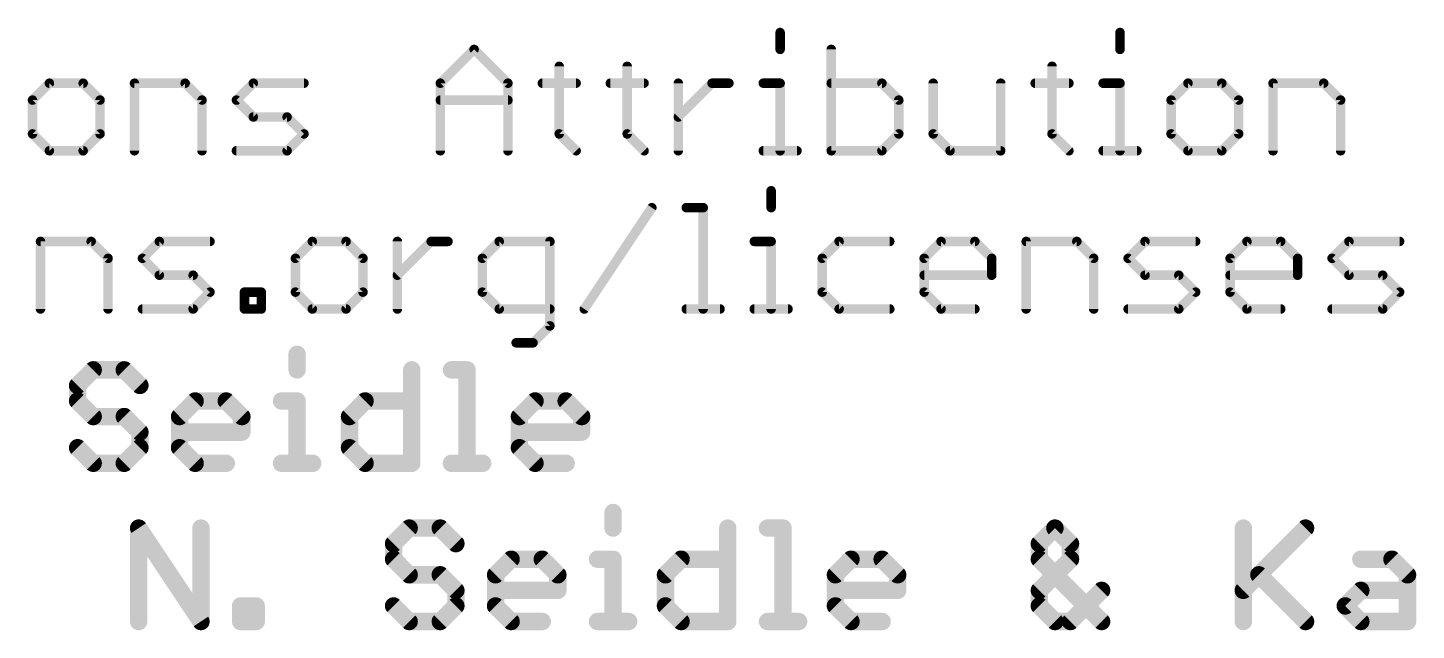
# Model space of a CAD drawing. Extents: x 0 to 108, y -18 to 20.
# Drawn here: x 50.93 to 73.22, y -17.78 to -8.11 of the extents above; entities that cross this region are included whole.
import ezdxf

# ---------------------------------------------------------------- set-up
doc = ezdxf.new("R2010")
doc.units = 0
doc.layers.add('51', color=53, linetype='CONTINUOUS')

msp = doc.modelspace()

# ---------------------------------------------------------------- linework, layer by layer
at = {"layer": '51'}
for points, const_width in [([(63.0107, -8.1856), (63.0107, -8.4568)], 0.1524), ([(68.4679, -8.1856), (68.4679, -8.4568)], 0.1524), ([(57.5552, -8.9991), (58.0976, -8.4568)], 0.1524), ([(58.0976, -8.4568), (58.6399, -8.9991)], 0.1524), ([(63.831, -8.4568), (63.831, -10.0838)], 0.1524), ([(59.4636, -8.728), (59.4636, -9.8126)], 0.1524), ([(60.555, -8.728), (60.555, -9.8126)], 0.1524), ([(67.3765, -8.728), (67.3765, -9.8126)], 0.1524), ([(51.2778, -8.9991), (51.0066, -9.2703)], 0.1524), ([(51.8201, -8.9991), (51.2778, -8.9991)], 0.1524), ([(52.0913, -9.2703), (51.8201, -8.9991)], 0.1524), ([(52.6438, -10.0838), (52.6438, -8.9991)], 0.1524), ([(52.6438, -8.9991), (53.4573, -8.9991)], 0.1524), ([(53.4573, -8.9991), (53.7284, -9.2703)], 0.1524), ([(54.2809, -9.2703), (54.5521, -8.9991)], 0.1524), ([(54.5521, -8.9991), (55.3656, -8.9991)], 0.1524), ([(57.5552, -10.0838), (57.5552, -8.9991)], 0.1524), ([(58.6399, -8.9991), (58.6399, -10.0838)], 0.1524), ([(59.1924, -8.9991), (59.7347, -8.9991)], 0.1524), ([(60.2838, -8.9991), (60.8262, -8.9991)], 0.1524), ([(61.3753, -10.0838), (61.3753, -8.9991)], 0.1524), ([(61.3753, -9.5415), (61.9176, -8.9991)], 0.1524), ([(61.9176, -8.9991), (62.1888, -8.9991)], 0.1524), ([(62.7396, -8.9991), (63.0107, -8.9991)], 0.1524), ([(63.0107, -8.9991), (63.0107, -10.0838)], 0.1524), ([(64.6445, -8.9991), (63.831, -8.9991)], 0.1524), ([(64.9157, -9.2703), (64.6445, -8.9991)], 0.1524), ([(65.4682, -8.9991), (65.4682, -9.8126)], 0.1524), ([(66.5528, -10.0838), (66.5528, -8.9991)], 0.1524), ([(67.1053, -8.9991), (67.6476, -8.9991)], 0.1524), ([(68.1967, -8.9991), (68.4679, -8.9991)], 0.1524), ([(68.4679, -8.9991), (68.4679, -10.0838)], 0.1524), ([(69.5593, -8.9991), (69.2882, -9.2703)], 0.1524), ([(70.1017, -8.9991), (69.5593, -8.9991)], 0.1524), ([(70.3728, -9.2703), (70.1017, -8.9991)], 0.1524), ([(70.9253, -10.0838), (70.9253, -8.9991)], 0.1524), ([(70.9253, -8.9991), (71.7388, -8.9991)], 0.1524), ([(71.7388, -8.9991), (72.01, -9.2703)], 0.1524), ([(51.0066, -9.2703), (51.0066, -9.8126)], 0.1524), ([(52.0913, -9.8126), (52.0913, -9.2703)], 0.1524), ([(53.7284, -9.2703), (53.7284, -10.0838)], 0.1524), ([(54.5521, -9.5415), (54.2809, -9.2703)], 0.1524), ([(57.5552, -9.2703), (58.6399, -9.2703)], 0.1524), ([(64.9157, -9.8126), (64.9157, -9.2703)], 0.1524), ([(69.2882, -9.2703), (69.2882, -9.8126)], 0.1524), ([(70.3728, -9.8126), (70.3728, -9.2703)], 0.1524), ([(72.01, -9.2703), (72.01, -10.0838)], 0.1524), ([(55.0944, -9.5415), (54.5521, -9.5415)], 0.1524), ([(55.3656, -9.8126), (55.0944, -9.5415)], 0.1524), ([(51.0066, -9.8126), (51.2778, -10.0838)], 0.1524), ([(51.8201, -10.0838), (52.0913, -9.8126)], 0.1524), ([(55.0944, -10.0838), (55.3656, -9.8126)], 0.1524), ([(59.4636, -9.8126), (59.7347, -10.0838)], 0.1524), ([(60.555, -9.8126), (60.8262, -10.0838)], 0.1524), ([(64.6445, -10.0838), (64.9157, -9.8126)], 0.1524), ([(65.4682, -9.8126), (65.7393, -10.0838)], 0.1524), ([(67.3765, -9.8126), (67.6476, -10.0838)], 0.1524), ([(69.2882, -9.8126), (69.5593, -10.0838)], 0.1524), ([(70.1017, -10.0838), (70.3728, -9.8126)], 0.1524), ([(51.2778, -10.0838), (51.8201, -10.0838)], 0.1524), ([(54.2809, -10.0838), (55.0944, -10.0838)], 0.1524), ([(62.7396, -10.0838), (63.2819, -10.0838)], 0.1524), ([(63.831, -10.0838), (64.6445, -10.0838)], 0.1524), ([(65.7393, -10.0838), (66.5528, -10.0838)], 0.1524), ([(68.1967, -10.0838), (68.7391, -10.0838)], 0.1524), ([(69.5593, -10.0838), (70.1017, -10.0838)], 0.1524), ([(62.8663, -10.7256), (62.8663, -10.9968)], 0.1524), ([(59.8665, -12.6238), (60.9512, -10.9968)], 0.1524), ([(61.5037, -10.9968), (61.7748, -10.9968)], 0.1524), ([(61.7748, -10.9968), (61.7748, -12.6238)], 0.1524), ([(51.135, -12.6238), (51.135, -11.5391)], 0.1524), ([(51.135, -11.5391), (51.9485, -11.5391)], 0.1524), ([(51.9485, -11.5391), (52.2197, -11.8103)], 0.1524), ([(52.7722, -11.8103), (53.0433, -11.5391)], 0.1524), ([(53.0433, -11.5391), (53.8568, -11.5391)], 0.1524), ([(55.4991, -11.5391), (55.2279, -11.8103)], 0.1524), ([(56.0414, -11.5391), (55.4991, -11.5391)], 0.1524), ([(56.3126, -11.8103), (56.0414, -11.5391)], 0.1524), ([(56.8651, -12.6238), (56.8651, -11.5391)], 0.1524), ([(56.8651, -12.0815), (57.4074, -11.5391)], 0.1524), ([(57.4074, -11.5391), (57.6786, -11.5391)], 0.1524), ([(58.5005, -11.5391), (58.2294, -11.8103)], 0.1524), ([(59.314, -11.5391), (58.5005, -11.5391)], 0.1524), ([(59.314, -12.895), (59.314, -11.5391)], 0.1524), ([(62.5951, -11.5391), (62.8663, -11.5391)], 0.1524), ([(62.8663, -11.5391), (62.8663, -12.6238)], 0.1524), ([(63.9577, -11.5391), (63.6865, -11.8103)], 0.1524), ([(64.7712, -11.5391), (63.9577, -11.5391)], 0.1524), ([(65.3237, -11.8103), (65.5949, -11.5391)], 0.1524), ([(65.5949, -11.5391), (66.1372, -11.5391)], 0.1524), ([(66.1372, -11.5391), (66.4084, -11.8103)], 0.1524), ([(66.9609, -12.6238), (66.9609, -11.5391)], 0.1524), ([(66.9609, -11.5391), (67.7743, -11.5391)], 0.1524), ([(67.7743, -11.5391), (68.0455, -11.8103)], 0.1524), ([(68.598, -11.8103), (68.8692, -11.5391)], 0.1524), ([(68.8692, -11.5391), (69.6827, -11.5391)], 0.1524), ([(70.2352, -11.8103), (70.5063, -11.5391)], 0.1524), ([(70.5063, -11.5391), (71.0487, -11.5391)], 0.1524), ([(71.0487, -11.5391), (71.3198, -11.8103)], 0.1524), ([(71.8723, -11.8103), (72.1435, -11.5391)], 0.1524), ([(72.1435, -11.5391), (72.957, -11.5391)], 0.1524), ([(52.2197, -11.8103), (52.2197, -12.6238)], 0.1524), ([(53.0433, -12.0815), (52.7722, -11.8103)], 0.1524), ([(55.2279, -11.8103), (55.2279, -12.3526)], 0.1524), ([(56.3126, -12.3526), (56.3126, -11.8103)], 0.1524), ([(58.2294, -11.8103), (58.2294, -12.3526)], 0.1524), ([(63.6865, -11.8103), (63.6865, -12.3526)], 0.1524), ([(65.3237, -12.3526), (65.3237, -11.8103)], 0.1524), ([(66.4084, -11.8103), (66.4084, -12.0815)], 0.1524), ([(68.0455, -11.8103), (68.0455, -12.6238)], 0.1524), ([(68.8692, -12.0815), (68.598, -11.8103)], 0.1524), ([(70.2352, -12.3526), (70.2352, -11.8103)], 0.1524), ([(71.3198, -11.8103), (71.3198, -12.0815)], 0.1524), ([(72.1435, -12.0815), (71.8723, -11.8103)], 0.1524), ([(53.5857, -12.0815), (53.0433, -12.0815)], 0.1524), ([(53.8568, -12.3526), (53.5857, -12.0815)], 0.1524), ([(66.4084, -12.0815), (65.3237, -12.0815)], 0.1524), ([(69.4115, -12.0815), (68.8692, -12.0815)], 0.1524), ([(69.6827, -12.3526), (69.4115, -12.0815)], 0.1524), ([(71.3198, -12.0815), (70.2352, -12.0815)], 0.1524), ([(72.6858, -12.0815), (72.1435, -12.0815)], 0.1524), ([(72.957, -12.3526), (72.6858, -12.0815)], 0.1524), ([(53.5857, -12.6238), (53.8568, -12.3526)], 0.1524), ([(54.4093, -12.6238), (54.4093, -12.3526)], 0.1524), ([(54.4093, -12.3526), (54.6805, -12.3526)], 0.1524), ([(54.6805, -12.3526), (54.6805, -12.6238)], 0.1524), ([(55.2279, -12.3526), (55.4991, -12.6238)], 0.1524), ([(56.0414, -12.6238), (56.3126, -12.3526)], 0.1524), ([(58.2294, -12.3526), (58.5005, -12.6238)], 0.1524), ([(63.6865, -12.3526), (63.9577, -12.6238)], 0.1524), ([(65.5949, -12.6238), (65.3237, -12.3526)], 0.1524), ([(69.4115, -12.6238), (69.6827, -12.3526)], 0.1524), ([(70.5063, -12.6238), (70.2352, -12.3526)], 0.1524), ([(72.6858, -12.6238), (72.957, -12.3526)], 0.1524), ([(52.7722, -12.6238), (53.5857, -12.6238)], 0.1524), ([(54.6805, -12.6238), (54.4093, -12.6238)], 0.1524), ([(55.4991, -12.6238), (56.0414, -12.6238)], 0.1524), ([(58.5005, -12.6238), (59.314, -12.6238)], 0.1524), ([(61.5037, -12.6238), (62.046, -12.6238)], 0.1524), ([(62.5951, -12.6238), (63.1374, -12.6238)], 0.1524), ([(63.9577, -12.6238), (64.7712, -12.6238)], 0.1524), ([(66.1372, -12.6238), (65.5949, -12.6238)], 0.1524), ([(68.598, -12.6238), (69.4115, -12.6238)], 0.1524), ([(71.0487, -12.6238), (70.5063, -12.6238)], 0.1524), ([(71.8723, -12.6238), (72.6858, -12.6238)], 0.1524), ([(59.0429, -13.1661), (59.314, -12.895)], 0.1524), ([(58.7717, -13.1661), (59.0429, -13.1661)], 0.1524), ([(55.2549, -13.3504), (55.2549, -13.6004)], 0.2794), ([(51.9806, -13.6004), (51.7306, -13.8504)], 0.2794), ([(52.4805, -13.6004), (51.9806, -13.6004)], 0.2794), ([(52.7305, -13.8504), (52.4805, -13.6004)], 0.2794), ([(57.0963, -13.6004), (57.0963, -15.1003)], 0.2794), ([(57.7335, -13.6004), (57.9835, -13.6004)], 0.2794), ([(57.9835, -13.6004), (57.9835, -15.1003)], 0.2794), ([(51.7306, -13.8504), (51.7306, -14.1004)], 0.2794), ([(51.7306, -14.1004), (51.9806, -14.3504)], 0.2794), ([(53.3677, -14.3504), (53.6177, -14.1004)], 0.2794), ([(53.6177, -14.1004), (54.1177, -14.1004)], 0.2794), ([(54.1177, -14.1004), (54.3677, -14.3504)], 0.2794), ([(55.0049, -14.1004), (55.2549, -14.1004)], 0.2794), ([(55.2549, -14.1004), (55.2549, -15.1003)], 0.2794), ([(56.0963, -14.3504), (56.3463, -14.1004)], 0.2794), ([(56.3463, -14.1004), (57.0963, -14.1004)], 0.2794), ([(58.8249, -14.3504), (59.0749, -14.1004)], 0.2794), ([(59.0749, -14.1004), (59.5749, -14.1004)], 0.2794), ([(59.5749, -14.1004), (59.8249, -14.3504)], 0.2794), ([(51.9806, -14.3504), (52.4805, -14.3504)], 0.2794), ([(52.4805, -14.3504), (52.7305, -14.6003)], 0.2794), ([(53.3677, -14.8503), (53.3677, -14.3504)], 0.2794), ([(54.3677, -14.3504), (54.3677, -14.6003)], 0.2794), ([(56.0963, -14.8503), (56.0963, -14.3504)], 0.2794), ([(58.8249, -14.8503), (58.8249, -14.3504)], 0.2794), ([(59.8249, -14.3504), (59.8249, -14.6003)], 0.2794), ([(52.7305, -14.6003), (52.7305, -14.8503)], 0.2794), ([(54.3677, -14.6003), (53.3677, -14.6003)], 0.2794), ([(59.8249, -14.6003), (58.8249, -14.6003)], 0.2794), ([(51.9806, -15.1003), (51.7306, -14.8503)], 0.2794), ([(52.7305, -14.8503), (52.4805, -15.1003)], 0.2794), ([(53.6177, -15.1003), (53.3677, -14.8503)], 0.2794), ([(56.3463, -15.1003), (56.0963, -14.8503)], 0.2794), ([(59.0749, -15.1003), (58.8249, -14.8503)], 0.2794), ([(52.4805, -15.1003), (51.9806, -15.1003)], 0.2794), ([(54.1177, -15.1003), (53.6177, -15.1003)], 0.2794), ([(55.0049, -15.1003), (55.5049, -15.1003)], 0.2794), ([(57.0963, -15.1003), (56.3463, -15.1003)], 0.2794), ([(57.7335, -15.1003), (58.2335, -15.1003)], 0.2794), ([(59.5749, -15.1003), (59.0749, -15.1003)], 0.2794), ([(60.3285, -15.8904), (60.3285, -16.1404)], 0.2794), ([(52.7113, -17.6403), (52.7113, -16.1404)], 0.2794), ([(52.7113, -16.1404), (53.7112, -17.6403)], 0.2794), ([(53.7112, -17.6403), (53.7112, -16.1404)], 0.2794), ([(57.0541, -16.1404), (56.8042, -16.3904)], 0.2794), ([(57.5541, -16.1404), (57.0541, -16.1404)], 0.2794), ([(57.8041, -16.3904), (57.5541, -16.1404)], 0.2794), ([(62.1698, -16.1404), (62.1698, -17.6403)], 0.2794), ([(62.8071, -16.1404), (63.0571, -16.1404)], 0.2794), ([(63.0571, -16.1404), (63.0571, -17.6403)], 0.2794), ([(67.4228, -16.1404), (67.1728, -16.3904)], 0.2794), ([(67.6728, -16.3904), (67.4228, -16.1404)], 0.2794), ([(70.4471, -16.1404), (70.4471, -17.6403)], 0.2794), ([(70.4471, -17.1403), (71.4471, -16.1404)], 0.2794), ([(56.8042, -16.3904), (56.8042, -16.6404)], 0.2794), ([(67.1728, -16.3904), (67.1728, -16.6404)], 0.2794), ([(67.6728, -16.6404), (67.6728, -16.3904)], 0.2794), ([(56.8042, -16.6404), (57.0541, -16.8904)], 0.2794), ([(58.4413, -16.8904), (58.6913, -16.6404)], 0.2794), ([(58.6913, -16.6404), (59.1913, -16.6404)], 0.2794), ([(59.1913, -16.6404), (59.4412, -16.8904)], 0.2794), ([(60.0785, -16.6404), (60.3285, -16.6404)], 0.2794), ([(60.3285, -16.6404), (60.3285, -17.6403)], 0.2794), ([(61.1699, -16.8904), (61.4199, -16.6404)], 0.2794), ([(61.4199, -16.6404), (62.1698, -16.6404)], 0.2794), ([(63.8985, -16.8904), (64.1485, -16.6404)], 0.2794), ([(64.1485, -16.6404), (64.6485, -16.6404)], 0.2794), ([(64.6485, -16.6404), (64.8984, -16.8904)], 0.2794), ([(67.1728, -17.1403), (67.6728, -16.6404)], 0.2794), ([(67.1728, -16.6404), (68.1727, -17.6403)], 0.2794), ([(72.3343, -16.6404), (72.8342, -16.6404)], 0.2794), ([(72.8342, -16.6404), (73.0842, -16.8904)], 0.2794), ([(57.0541, -16.8904), (57.5541, -16.8904)], 0.2794), ([(57.5541, -16.8904), (57.8041, -17.1403)], 0.2794), ([(58.4413, -17.3903), (58.4413, -16.8904)], 0.2794), ([(59.4412, -16.8904), (59.4412, -17.1403)], 0.2794), ([(61.1699, -17.3903), (61.1699, -16.8904)], 0.2794), ([(63.8985, -17.3903), (63.8985, -16.8904)], 0.2794), ([(64.8984, -16.8904), (64.8984, -17.1403)], 0.2794), ([(70.6971, -16.8904), (71.4471, -17.6403)], 0.2794), ([(73.0842, -16.8904), (73.0842, -17.6403)], 0.2794), ([(57.8041, -17.1403), (57.8041, -17.3903)], 0.2794), ([(59.4412, -17.1403), (58.4413, -17.1403)], 0.2794), ([(64.8984, -17.1403), (63.8985, -17.1403)], 0.2794), ([(67.1728, -17.3903), (67.1728, -17.1403)], 0.2794), ([(68.1727, -17.1403), (67.6728, -17.6403)], 0.2794), ([(72.0843, -17.3903), (72.3343, -17.1403)], 0.2794), ([(72.3343, -17.1403), (73.0842, -17.1403)], 0.2794), ([(54.3484, -17.6403), (54.3484, -17.3903)], 0.2794), ([(54.3484, -17.3903), (54.5984, -17.3903)], 0.2794), ([(54.5984, -17.3903), (54.5984, -17.6403)], 0.2794), ([(57.0541, -17.6403), (56.8042, -17.3903)], 0.2794), ([(57.8041, -17.3903), (57.5541, -17.6403)], 0.2794), ([(58.6913, -17.6403), (58.4413, -17.3903)], 0.2794), ([(61.4199, -17.6403), (61.1699, -17.3903)], 0.2794), ([(64.1485, -17.6403), (63.8985, -17.3903)], 0.2794), ([(67.4228, -17.6403), (67.1728, -17.3903)], 0.2794), ([(72.3343, -17.6403), (72.0843, -17.3903)], 0.2794), ([(54.5984, -17.6403), (54.3484, -17.6403)], 0.2794), ([(57.5541, -17.6403), (57.0541, -17.6403)], 0.2794), ([(59.1913, -17.6403), (58.6913, -17.6403)], 0.2794), ([(60.0785, -17.6403), (60.5784, -17.6403)], 0.2794), ([(62.1698, -17.6403), (61.4199, -17.6403)], 0.2794), ([(62.8071, -17.6403), (63.307, -17.6403)], 0.2794), ([(64.6485, -17.6403), (64.1485, -17.6403)], 0.2794), ([(67.6728, -17.6403), (67.4228, -17.6403)], 0.2794), ([(73.0842, -17.6403), (72.3343, -17.6403)], 0.2794)]:
    msp.add_lwpolyline(points, dxfattribs=dict(at, const_width=const_width))
for points, const_width in [([(63.0488, -8.1856, 1), (62.9726, -8.1856)], 0.0762), ([(68.506, -8.1856, 1), (68.4298, -8.1856)], 0.0762), ([(58.1245, -8.4299, 1), (58.0706, -8.4838)], 0.0762), ([(58.1245, -8.4838, 1), (58.0706, -8.4299)], 0.0762), ([(62.9726, -8.4568, 1), (63.0488, -8.4568)], 0.0762), ([(63.8691, -8.4568, 1), (63.7929, -8.4568)], 0.0762), ([(68.4298, -8.4568, 1), (68.506, -8.4568)], 0.0762), ([(59.5017, -8.728, 1), (59.4255, -8.728)], 0.0762), ([(60.5931, -8.728, 1), (60.5169, -8.728)], 0.0762), ([(67.4146, -8.728, 1), (67.3384, -8.728)], 0.0762), ([(51.2778, -8.961, 1), (51.2778, -9.0372)], 0.0762), ([(51.3047, -9.0261, 1), (51.2508, -8.9722)], 0.0762), ([(51.847, -8.9722, 1), (51.7932, -9.0261)], 0.0762), ([(51.8201, -9.0372, 1), (51.8201, -8.961)], 0.0762), ([(52.6819, -8.9991, 1), (52.6057, -8.9991)], 0.0762), ([(52.6438, -8.961, 1), (52.6438, -9.0372)], 0.0762), ([(53.4842, -8.9722, 1), (53.4303, -9.0261)], 0.0762), ([(53.4573, -9.0372, 1), (53.4573, -8.961)], 0.0762), ([(54.5521, -8.961, 1), (54.5521, -9.0372)], 0.0762), ([(54.579, -9.0261, 1), (54.5251, -8.9722)], 0.0762), ([(55.3656, -9.0372, 1), (55.3656, -8.961)], 0.0762), ([(57.5933, -8.9991, 1), (57.5171, -8.9991)], 0.0762), ([(57.5283, -8.9722, 1), (57.5822, -9.0261)], 0.0762), ([(58.678, -8.9991, 1), (58.6018, -8.9991)], 0.0762), ([(58.6129, -9.0261, 1), (58.6668, -8.9722)], 0.0762), ([(59.1924, -8.961, 1), (59.1924, -9.0372)], 0.0762), ([(59.7347, -9.0372, 1), (59.7347, -8.961)], 0.0762), ([(60.2838, -8.961, 1), (60.2838, -9.0372)], 0.0762), ([(60.8262, -9.0372, 1), (60.8262, -8.961)], 0.0762), ([(61.4134, -8.9991, 1), (61.3372, -8.9991)], 0.0762), ([(61.9176, -8.961, 1), (61.9176, -9.0372)], 0.0762), ([(61.9445, -9.0261, 1), (61.8906, -8.9722)], 0.0762), ([(62.1888, -9.0372, 1), (62.1888, -8.961)], 0.0762), ([(62.7396, -8.961, 1), (62.7396, -9.0372)], 0.0762), ([(63.0488, -8.9991, 1), (62.9726, -8.9991)], 0.0762), ([(63.0107, -9.0372, 1), (63.0107, -8.961)], 0.0762), ([(63.831, -8.961, 1), (63.831, -9.0372)], 0.0762), ([(64.6714, -8.9722, 1), (64.6175, -9.0261)], 0.0762), ([(64.6445, -9.0372, 1), (64.6445, -8.961)], 0.0762), ([(65.5063, -8.9991, 1), (65.4301, -8.9991)], 0.0762), ([(66.5909, -8.9991, 1), (66.5147, -8.9991)], 0.0762), ([(67.1053, -8.961, 1), (67.1053, -9.0372)], 0.0762), ([(67.6476, -9.0372, 1), (67.6476, -8.961)], 0.0762), ([(68.1967, -8.961, 1), (68.1967, -9.0372)], 0.0762), ([(68.506, -8.9991, 1), (68.4298, -8.9991)], 0.0762), ([(68.4679, -9.0372, 1), (68.4679, -8.961)], 0.0762), ([(69.5593, -8.961, 1), (69.5593, -9.0372)], 0.0762), ([(69.5863, -9.0261, 1), (69.5324, -8.9722)], 0.0762), ([(70.1286, -8.9722, 1), (70.0747, -9.0261)], 0.0762), ([(70.1017, -9.0372, 1), (70.1017, -8.961)], 0.0762), ([(70.9634, -8.9991, 1), (70.8872, -8.9991)], 0.0762), ([(70.9253, -8.961, 1), (70.9253, -9.0372)], 0.0762), ([(71.7658, -8.9722, 1), (71.7119, -9.0261)], 0.0762), ([(71.7388, -9.0372, 1), (71.7388, -8.961)], 0.0762), ([(51.0447, -9.2703, 1), (50.9685, -9.2703)], 0.0762), ([(50.9797, -9.2434, 1), (51.0335, -9.2972)], 0.0762), ([(52.1294, -9.2703, 1), (52.0532, -9.2703)], 0.0762), ([(52.0643, -9.2972, 1), (52.1182, -9.2434)], 0.0762), ([(53.7665, -9.2703, 1), (53.6903, -9.2703)], 0.0762), ([(53.7015, -9.2972, 1), (53.7554, -9.2434)], 0.0762), ([(54.3079, -9.2434, 1), (54.254, -9.2972)], 0.0762), ([(54.254, -9.2434, 1), (54.3079, -9.2972)], 0.0762), ([(57.5552, -9.2322, 1), (57.5552, -9.3084)], 0.0762), ([(58.6399, -9.3084, 1), (58.6399, -9.2322)], 0.0762), ([(64.9538, -9.2703, 1), (64.8776, -9.2703)], 0.0762), ([(64.8887, -9.2972, 1), (64.9426, -9.2434)], 0.0762), ([(69.3263, -9.2703, 1), (69.2501, -9.2703)], 0.0762), ([(69.2612, -9.2434, 1), (69.3151, -9.2972)], 0.0762), ([(70.4109, -9.2703, 1), (70.3347, -9.2703)], 0.0762), ([(70.3459, -9.2972, 1), (70.3998, -9.2434)], 0.0762), ([(72.0481, -9.2703, 1), (71.9719, -9.2703)], 0.0762), ([(71.9831, -9.2972, 1), (72.0369, -9.2434)], 0.0762), ([(54.5521, -9.5034, 1), (54.5521, -9.5796)], 0.0762), ([(54.5251, -9.5684, 1), (54.579, -9.5145)], 0.0762), ([(55.1214, -9.5145, 1), (55.0675, -9.5684)], 0.0762), ([(55.0944, -9.5796, 1), (55.0944, -9.5034)], 0.0762), ([(61.3483, -9.5145, 1), (61.4022, -9.5684)], 0.0762), ([(51.0335, -9.7857, 1), (50.9797, -9.8396)], 0.0762), ([(50.9685, -9.8126, 1), (51.0447, -9.8126)], 0.0762), ([(52.0532, -9.8126, 1), (52.1294, -9.8126)], 0.0762), ([(52.1182, -9.8396, 1), (52.0643, -9.7857)], 0.0762), ([(55.3925, -9.8396, 1), (55.3386, -9.7857)], 0.0762), ([(55.3386, -9.8396, 1), (55.3925, -9.7857)], 0.0762), ([(59.4905, -9.7857, 1), (59.4366, -9.8396)], 0.0762), ([(59.4255, -9.8126, 1), (59.5017, -9.8126)], 0.0762), ([(60.5819, -9.7857, 1), (60.528, -9.8396)], 0.0762), ([(60.5169, -9.8126, 1), (60.5931, -9.8126)], 0.0762), ([(64.8776, -9.8126, 1), (64.9538, -9.8126)], 0.0762), ([(64.9426, -9.8396, 1), (64.8887, -9.7857)], 0.0762), ([(65.4951, -9.7857, 1), (65.4412, -9.8396)], 0.0762), ([(65.4301, -9.8126, 1), (65.5063, -9.8126)], 0.0762), ([(67.4034, -9.7857, 1), (67.3495, -9.8396)], 0.0762), ([(67.3384, -9.8126, 1), (67.4146, -9.8126)], 0.0762), ([(69.3151, -9.7857, 1), (69.2612, -9.8396)], 0.0762), ([(69.2501, -9.8126, 1), (69.3263, -9.8126)], 0.0762), ([(70.3347, -9.8126, 1), (70.4109, -9.8126)], 0.0762), ([(70.3998, -9.8396, 1), (70.3459, -9.7857)], 0.0762), ([(51.2778, -10.0457, 1), (51.2778, -10.1219)], 0.0762), ([(51.2508, -10.1107, 1), (51.3047, -10.0569)], 0.0762), ([(51.7932, -10.0569, 1), (51.847, -10.1107)], 0.0762), ([(51.8201, -10.1219, 1), (51.8201, -10.0457)], 0.0762), ([(54.2809, -10.0457, 1), (54.2809, -10.1219)], 0.0762), ([(55.0675, -10.0569, 1), (55.1214, -10.1107)], 0.0762), ([(55.0944, -10.1219, 1), (55.0944, -10.0457)], 0.0762), ([(59.7078, -10.1107, 1), (59.7617, -10.0569)], 0.0762), ([(60.7992, -10.1107, 1), (60.8531, -10.0569)], 0.0762), ([(62.7396, -10.0457, 1), (62.7396, -10.1219)], 0.0762), ([(63.2819, -10.1219, 1), (63.2819, -10.0457)], 0.0762), ([(63.831, -10.0457, 1), (63.831, -10.1219)], 0.0762), ([(64.6176, -10.0569, 1), (64.6714, -10.1107)], 0.0762), ([(64.6445, -10.1219, 1), (64.6445, -10.0457)], 0.0762), ([(65.7393, -10.0457, 1), (65.7393, -10.1219)], 0.0762), ([(65.7124, -10.1107, 1), (65.7663, -10.0569)], 0.0762), ([(66.5528, -10.1219, 1), (66.5528, -10.0457)], 0.0762), ([(67.6207, -10.1107, 1), (67.6746, -10.0569)], 0.0762), ([(68.1967, -10.0457, 1), (68.1967, -10.1219)], 0.0762), ([(68.7391, -10.1219, 1), (68.7391, -10.0457)], 0.0762), ([(69.5593, -10.0457, 1), (69.5593, -10.1219)], 0.0762), ([(69.5324, -10.1107, 1), (69.5863, -10.0569)], 0.0762), ([(70.0747, -10.0569, 1), (70.1286, -10.1107)], 0.0762), ([(70.1017, -10.1219, 1), (70.1017, -10.0457)], 0.0762), ([(52.6057, -10.0838, 1), (52.6819, -10.0838)], 0.0762), ([(53.6903, -10.0838, 1), (53.7665, -10.0838)], 0.0762), ([(57.5171, -10.0838, 1), (57.5933, -10.0838)], 0.0762), ([(58.6018, -10.0838, 1), (58.678, -10.0838)], 0.0762), ([(61.3372, -10.0838, 1), (61.4134, -10.0838)], 0.0762), ([(62.9726, -10.0838, 1), (63.0488, -10.0838)], 0.0762), ([(63.7929, -10.0838, 1), (63.8691, -10.0838)], 0.0762), ([(66.5147, -10.0838, 1), (66.5909, -10.0838)], 0.0762), ([(68.4298, -10.0838, 1), (68.506, -10.0838)], 0.0762), ([(70.8872, -10.0838, 1), (70.9634, -10.0838)], 0.0762), ([(71.9719, -10.0838, 1), (72.0481, -10.0838)], 0.0762), ([(62.9044, -10.7256, 1), (62.8282, -10.7256)], 0.0762), ([(60.9829, -11.0179, 1), (60.9195, -10.9757)], 0.0762), ([(61.5037, -10.9587, 1), (61.5037, -11.0349)], 0.0762), ([(61.8129, -10.9968, 1), (61.7367, -10.9968)], 0.0762), ([(61.7748, -11.0349, 1), (61.7748, -10.9587)], 0.0762), ([(62.8282, -10.9968, 1), (62.9044, -10.9968)], 0.0762), ([(51.1731, -11.5391, 1), (51.0969, -11.5391)], 0.0762), ([(51.135, -11.501, 1), (51.135, -11.5772)], 0.0762), ([(51.9754, -11.5122, 1), (51.9216, -11.5661)], 0.0762), ([(51.9485, -11.5772, 1), (51.9485, -11.501)], 0.0762), ([(53.0433, -11.501, 1), (53.0433, -11.5772)], 0.0762), ([(53.0703, -11.5661, 1), (53.0164, -11.5122)], 0.0762), ([(53.8568, -11.5772, 1), (53.8568, -11.501)], 0.0762), ([(55.4991, -11.501, 1), (55.4991, -11.5772)], 0.0762), ([(55.526, -11.5661, 1), (55.4721, -11.5122)], 0.0762), ([(56.0683, -11.5122, 1), (56.0145, -11.5661)], 0.0762), ([(56.0414, -11.5772, 1), (56.0414, -11.501)], 0.0762), ([(56.9032, -11.5391, 1), (56.827, -11.5391)], 0.0762), ([(57.4074, -11.501, 1), (57.4074, -11.5772)], 0.0762), ([(57.4343, -11.5661, 1), (57.3804, -11.5122)], 0.0762), ([(57.6786, -11.5772, 1), (57.6786, -11.501)], 0.0762), ([(58.5005, -11.501, 1), (58.5005, -11.5772)], 0.0762), ([(58.5275, -11.5661, 1), (58.4736, -11.5122)], 0.0762), ([(59.3521, -11.5391, 1), (59.2759, -11.5391)], 0.0762), ([(59.314, -11.5772, 1), (59.314, -11.501)], 0.0762), ([(62.5951, -11.501, 1), (62.5951, -11.5772)], 0.0762), ([(62.9044, -11.5391, 1), (62.8282, -11.5391)], 0.0762), ([(62.8663, -11.5772, 1), (62.8663, -11.501)], 0.0762), ([(63.9577, -11.501, 1), (63.9577, -11.5772)], 0.0762), ([(63.9846, -11.5661, 1), (63.9308, -11.5122)], 0.0762), ([(64.7712, -11.5772, 1), (64.7712, -11.501)], 0.0762), ([(65.5949, -11.501, 1), (65.5949, -11.5772)], 0.0762), ([(65.6218, -11.5661, 1), (65.5679, -11.5122)], 0.0762), ([(66.1641, -11.5122, 1), (66.1103, -11.5661)], 0.0762), ([(66.1372, -11.5772, 1), (66.1372, -11.501)], 0.0762), ([(66.999, -11.5391, 1), (66.9228, -11.5391)], 0.0762), ([(66.9609, -11.501, 1), (66.9609, -11.5772)], 0.0762), ([(67.8013, -11.5122, 1), (67.7474, -11.5661)], 0.0762), ([(67.7743, -11.5772, 1), (67.7743, -11.501)], 0.0762), ([(68.8692, -11.501, 1), (68.8692, -11.5772)], 0.0762), ([(68.8961, -11.5661, 1), (68.8422, -11.5122)], 0.0762), ([(69.6827, -11.5772, 1), (69.6827, -11.501)], 0.0762), ([(70.5063, -11.501, 1), (70.5063, -11.5772)], 0.0762), ([(70.5333, -11.5661, 1), (70.4794, -11.5122)], 0.0762), ([(71.0756, -11.5122, 1), (71.0217, -11.5661)], 0.0762), ([(71.0487, -11.5772, 1), (71.0487, -11.501)], 0.0762), ([(72.1435, -11.501, 1), (72.1435, -11.5772)], 0.0762), ([(72.1704, -11.5661, 1), (72.1165, -11.5122)], 0.0762), ([(72.957, -11.5772, 1), (72.957, -11.501)], 0.0762), ([(52.2578, -11.8103, 1), (52.1816, -11.8103)], 0.0762), ([(52.1927, -11.8372, 1), (52.2466, -11.7834)], 0.0762), ([(52.7991, -11.7834, 1), (52.7452, -11.8372)], 0.0762), ([(52.7452, -11.7834, 1), (52.7991, -11.8372)], 0.0762), ([(55.266, -11.8103, 1), (55.1898, -11.8103)], 0.0762), ([(55.201, -11.7834, 1), (55.2548, -11.8372)], 0.0762), ([(56.3507, -11.8103, 1), (56.2745, -11.8103)], 0.0762), ([(56.2856, -11.8372, 1), (56.3395, -11.7834)], 0.0762), ([(58.2675, -11.8103, 1), (58.1913, -11.8103)], 0.0762), ([(58.2024, -11.7834, 1), (58.2563, -11.8372)], 0.0762), ([(63.7246, -11.8103, 1), (63.6484, -11.8103)], 0.0762), ([(63.6596, -11.7834, 1), (63.7135, -11.8372)], 0.0762), ([(65.3618, -11.8103, 1), (65.2856, -11.8103)], 0.0762), ([(65.2968, -11.7834, 1), (65.3506, -11.8372)], 0.0762), ([(66.4465, -11.8103, 1), (66.3703, -11.8103)], 0.0762), ([(66.3814, -11.8372, 1), (66.4353, -11.7834)], 0.0762), ([(68.0836, -11.8103, 1), (68.0074, -11.8103)], 0.0762), ([(68.0186, -11.8372, 1), (68.0725, -11.7834)], 0.0762), ([(68.625, -11.7834, 1), (68.5711, -11.8372)], 0.0762), ([(68.5711, -11.7834, 1), (68.625, -11.8372)], 0.0762), ([(70.2733, -11.8103, 1), (70.1971, -11.8103)], 0.0762), ([(70.2082, -11.7834, 1), (70.2621, -11.8372)], 0.0762), ([(71.3579, -11.8103, 1), (71.2817, -11.8103)], 0.0762), ([(71.2929, -11.8372, 1), (71.3468, -11.7834)], 0.0762), ([(71.8993, -11.7834, 1), (71.8454, -11.8372)], 0.0762), ([(71.8454, -11.7834, 1), (71.8993, -11.8372)], 0.0762), ([(53.0433, -12.0434, 1), (53.0433, -12.1196)], 0.0762), ([(53.0164, -12.1084, 1), (53.0703, -12.0545)], 0.0762), ([(53.6126, -12.0545, 1), (53.5587, -12.1084)], 0.0762), ([(53.5857, -12.1196, 1), (53.5857, -12.0434)], 0.0762), ([(56.8381, -12.0545, 1), (56.892, -12.1084)], 0.0762), ([(65.3237, -12.0434, 1), (65.3237, -12.1196)], 0.0762), ([(66.4084, -12.1196, 1), (66.4084, -12.0434)], 0.0762), ([(68.8692, -12.0434, 1), (68.8692, -12.1196)], 0.0762), ([(68.8422, -12.1084, 1), (68.8961, -12.0545)], 0.0762), ([(69.4384, -12.0545, 1), (69.3846, -12.1084)], 0.0762), ([(69.4115, -12.1196, 1), (69.4115, -12.0434)], 0.0762), ([(70.2352, -12.0434, 1), (70.2352, -12.1196)], 0.0762), ([(71.3198, -12.1196, 1), (71.3198, -12.0434)], 0.0762), ([(72.1435, -12.0434, 1), (72.1435, -12.1196)], 0.0762), ([(72.1165, -12.1084, 1), (72.1704, -12.0545)], 0.0762), ([(72.7128, -12.0545, 1), (72.6589, -12.1084)], 0.0762), ([(72.6858, -12.1196, 1), (72.6858, -12.0434)], 0.0762), ([(66.3703, -12.0815, 1), (66.4465, -12.0815)], 0.0762), ([(71.2817, -12.0815, 1), (71.3579, -12.0815)], 0.0762), ([(53.8838, -12.3796, 1), (53.8299, -12.3257)], 0.0762), ([(53.8299, -12.3796, 1), (53.8838, -12.3257)], 0.0762), ([(54.4474, -12.3526, 1), (54.3712, -12.3526)], 0.0762), ([(54.4093, -12.3145, 1), (54.4093, -12.3907)], 0.0762), ([(54.7186, -12.3526, 1), (54.6424, -12.3526)], 0.0762), ([(54.6805, -12.3907, 1), (54.6805, -12.3145)], 0.0762), ([(55.2548, -12.3257, 1), (55.201, -12.3796)], 0.0762), ([(55.1898, -12.3526, 1), (55.266, -12.3526)], 0.0762), ([(56.2745, -12.3526, 1), (56.3507, -12.3526)], 0.0762), ([(56.3395, -12.3796, 1), (56.2856, -12.3257)], 0.0762), ([(58.2563, -12.3257, 1), (58.2024, -12.3796)], 0.0762), ([(58.1913, -12.3526, 1), (58.2675, -12.3526)], 0.0762), ([(63.7135, -12.3257, 1), (63.6596, -12.3796)], 0.0762), ([(63.6484, -12.3526, 1), (63.7246, -12.3526)], 0.0762), ([(65.3506, -12.3257, 1), (65.2968, -12.3796)], 0.0762), ([(65.2856, -12.3526, 1), (65.3618, -12.3526)], 0.0762), ([(69.7096, -12.3796, 1), (69.6557, -12.3257)], 0.0762), ([(69.6557, -12.3796, 1), (69.7096, -12.3257)], 0.0762), ([(70.2621, -12.3257, 1), (70.2082, -12.3796)], 0.0762), ([(70.1971, -12.3526, 1), (70.2733, -12.3526)], 0.0762), ([(72.9839, -12.3796, 1), (72.93, -12.3257)], 0.0762), ([(72.93, -12.3796, 1), (72.9839, -12.3257)], 0.0762), ([(51.0969, -12.6238, 1), (51.1731, -12.6238)], 0.0762), ([(52.1816, -12.6238, 1), (52.2578, -12.6238)], 0.0762), ([(52.7722, -12.5857, 1), (52.7722, -12.6619)], 0.0762), ([(53.5587, -12.5969, 1), (53.6126, -12.6507)], 0.0762), ([(53.5857, -12.6619, 1), (53.5857, -12.5857)], 0.0762), ([(54.4093, -12.5857, 1), (54.4093, -12.6619)], 0.0762), ([(54.3712, -12.6238, 1), (54.4474, -12.6238)], 0.0762), ([(54.6424, -12.6238, 1), (54.7186, -12.6238)], 0.0762), ([(54.6805, -12.6619, 1), (54.6805, -12.5857)], 0.0762), ([(55.4991, -12.5857, 1), (55.4991, -12.6619)], 0.0762), ([(55.4721, -12.6507, 1), (55.526, -12.5969)], 0.0762), ([(56.0145, -12.5969, 1), (56.0683, -12.6507)], 0.0762), ([(56.0414, -12.6619, 1), (56.0414, -12.5857)], 0.0762), ([(56.827, -12.6238, 1), (56.9032, -12.6238)], 0.0762), ([(58.5005, -12.5857, 1), (58.5005, -12.6619)], 0.0762), ([(58.4736, -12.6507, 1), (58.5275, -12.5969)], 0.0762), ([(59.314, -12.6619, 1), (59.314, -12.5857)], 0.0762), ([(59.8348, -12.6027, 1), (59.8982, -12.6449)], 0.0762), ([(61.5037, -12.5857, 1), (61.5037, -12.6619)], 0.0762), ([(61.7367, -12.6238, 1), (61.8129, -12.6238)], 0.0762), ([(62.046, -12.6619, 1), (62.046, -12.5857)], 0.0762), ([(62.5951, -12.5857, 1), (62.5951, -12.6619)], 0.0762), ([(62.8282, -12.6238, 1), (62.9044, -12.6238)], 0.0762), ([(63.1374, -12.6619, 1), (63.1374, -12.5857)], 0.0762), ([(63.9577, -12.5857, 1), (63.9577, -12.6619)], 0.0762), ([(63.9308, -12.6507, 1), (63.9846, -12.5969)], 0.0762), ([(64.7712, -12.6619, 1), (64.7712, -12.5857)], 0.0762), ([(65.5949, -12.5857, 1), (65.5949, -12.6619)], 0.0762), ([(65.5679, -12.6507, 1), (65.6218, -12.5969)], 0.0762), ([(66.1372, -12.6619, 1), (66.1372, -12.5857)], 0.0762), ([(66.9228, -12.6238, 1), (66.999, -12.6238)], 0.0762), ([(68.0074, -12.6238, 1), (68.0836, -12.6238)], 0.0762), ([(68.598, -12.5857, 1), (68.598, -12.6619)], 0.0762), ([(69.3846, -12.5969, 1), (69.4384, -12.6507)], 0.0762), ([(69.4115, -12.6619, 1), (69.4115, -12.5857)], 0.0762), ([(70.5063, -12.5857, 1), (70.5063, -12.6619)], 0.0762), ([(70.4794, -12.6507, 1), (70.5333, -12.5969)], 0.0762), ([(71.0487, -12.6619, 1), (71.0487, -12.5857)], 0.0762), ([(71.8723, -12.5857, 1), (71.8723, -12.6619)], 0.0762), ([(72.6589, -12.5969, 1), (72.7128, -12.6507)], 0.0762), ([(72.6858, -12.6619, 1), (72.6858, -12.5857)], 0.0762), ([(59.2759, -12.895, 1), (59.3521, -12.895)], 0.0762), ([(59.341, -12.9219, 1), (59.2871, -12.868)], 0.0762), ([(58.7717, -13.128, 1), (58.7717, -13.2042)], 0.0762), ([(59.0159, -13.1392, 1), (59.0698, -13.1931)], 0.0762), ([(59.0429, -13.2042, 1), (59.0429, -13.128)], 0.0762), ([(55.3247, -13.3504, 1), (55.185, -13.3504)], 0.1397), ([(51.9806, -13.5306, 1), (51.9806, -13.6703)], 0.1397), ([(52.03, -13.6498, 1), (51.9312, -13.551)], 0.1397), ([(52.5299, -13.551, 1), (52.4311, -13.6498)], 0.1397), ([(52.4805, -13.6703, 1), (52.4805, -13.5306)], 0.1397), ([(55.185, -13.6004, 1), (55.3247, -13.6004)], 0.1397), ([(57.1661, -13.6004, 1), (57.0264, -13.6004)], 0.1397), ([(57.7335, -13.5306, 1), (57.7335, -13.6703)], 0.1397), ([(58.0533, -13.6004, 1), (57.9136, -13.6004)], 0.1397), ([(57.9835, -13.6703, 1), (57.9835, -13.5306)], 0.1397), ([(51.8004, -13.8504, 1), (51.6607, -13.8504)], 0.1397), ([(51.6812, -13.801, 1), (51.78, -13.8998)], 0.1397), ([(52.6811, -13.8998, 1), (52.7799, -13.801)], 0.1397), ([(51.6607, -14.1004, 1), (51.8004, -14.1004)], 0.1397), ([(51.78, -14.051, 1), (51.6812, -14.1498)], 0.1397), ([(53.6177, -14.0305, 1), (53.6177, -14.1702)], 0.1397), ([(53.6671, -14.1498, 1), (53.5683, -14.051)], 0.1397), ([(54.1671, -14.051, 1), (54.0683, -14.1498)], 0.1397), ([(54.1177, -14.1702, 1), (54.1177, -14.0305)], 0.1397), ([(55.0049, -14.0305, 1), (55.0049, -14.1702)], 0.1397), ([(55.3247, -14.1004, 1), (55.185, -14.1004)], 0.1397), ([(55.2549, -14.1702, 1), (55.2549, -14.0305)], 0.1397), ([(56.3463, -14.0305, 1), (56.3463, -14.1702)], 0.1397), ([(56.3957, -14.1498, 1), (56.2969, -14.051)], 0.1397), ([(57.0963, -14.1702, 1), (57.0963, -14.0305)], 0.1397), ([(59.0749, -14.0305, 1), (59.0749, -14.1702)], 0.1397), ([(59.1243, -14.1498, 1), (59.0255, -14.051)], 0.1397), ([(59.6243, -14.051, 1), (59.5255, -14.1498)], 0.1397), ([(59.5749, -14.1702, 1), (59.5749, -14.0305)], 0.1397), ([(51.9806, -14.2805, 1), (51.9806, -14.4202)], 0.1397), ([(51.9312, -14.3998, 1), (52.03, -14.301)], 0.1397), ([(52.5299, -14.301, 1), (52.4311, -14.3998)], 0.1397), ([(52.4805, -14.4202, 1), (52.4805, -14.2805)], 0.1397), ([(53.4376, -14.3504, 1), (53.2979, -14.3504)], 0.1397), ([(53.3184, -14.301, 1), (53.4171, -14.3998)], 0.1397), ([(54.4375, -14.3504, 1), (54.2978, -14.3504)], 0.1397), ([(54.3183, -14.3998, 1), (54.4171, -14.301)], 0.1397), ([(56.1662, -14.3504, 1), (56.0265, -14.3504)], 0.1397), ([(56.0469, -14.301, 1), (56.1457, -14.3998)], 0.1397), ([(58.8948, -14.3504, 1), (58.7551, -14.3504)], 0.1397), ([(58.7755, -14.301, 1), (58.8743, -14.3998)], 0.1397), ([(59.8947, -14.3504, 1), (59.755, -14.3504)], 0.1397), ([(59.7755, -14.3998, 1), (59.8742, -14.301)], 0.1397), ([(52.8004, -14.6003, 1), (52.6607, -14.6003)], 0.1397), ([(52.6811, -14.6497, 1), (52.7799, -14.5509)], 0.1397), ([(53.3677, -14.5305, 1), (53.3677, -14.6702)], 0.1397), ([(54.3677, -14.6702, 1), (54.3677, -14.5305)], 0.1397), ([(58.8249, -14.5305, 1), (58.8249, -14.6702)], 0.1397), ([(59.8249, -14.6702, 1), (59.8249, -14.5305)], 0.1397), ([(51.78, -14.8009, 1), (51.6812, -14.8997)], 0.1397), ([(52.7799, -14.8997, 1), (52.6811, -14.8009)], 0.1397), ([(53.4171, -14.8009, 1), (53.3184, -14.8997)], 0.1397), ([(54.2978, -14.6003, 1), (54.4375, -14.6003)], 0.1397), ([(56.1457, -14.8009, 1), (56.0469, -14.8997)], 0.1397), ([(58.8743, -14.8009, 1), (58.7755, -14.8997)], 0.1397), ([(59.755, -14.6003, 1), (59.8947, -14.6003)], 0.1397), ([(52.6607, -14.8503, 1), (52.8004, -14.8503)], 0.1397), ([(53.2979, -14.8503, 1), (53.4376, -14.8503)], 0.1397), ([(56.0265, -14.8503, 1), (56.1662, -14.8503)], 0.1397), ([(58.7551, -14.8503, 1), (58.8948, -14.8503)], 0.1397), ([(51.9806, -15.0305, 1), (51.9806, -15.1702)], 0.1397), ([(51.9312, -15.1497, 1), (52.03, -15.0509)], 0.1397), ([(52.4311, -15.0509, 1), (52.5299, -15.1497)], 0.1397), ([(52.4805, -15.1702, 1), (52.4805, -15.0305)], 0.1397), ([(53.6177, -15.0305, 1), (53.6177, -15.1702)], 0.1397), ([(53.5683, -15.1497, 1), (53.6671, -15.0509)], 0.1397), ([(54.1177, -15.1702, 1), (54.1177, -15.0305)], 0.1397), ([(55.0049, -15.0305, 1), (55.0049, -15.1702)], 0.1397), ([(55.185, -15.1003, 1), (55.3247, -15.1003)], 0.1397), ([(55.5049, -15.1702, 1), (55.5049, -15.0305)], 0.1397), ([(56.3463, -15.0305, 1), (56.3463, -15.1702)], 0.1397), ([(56.2969, -15.1497, 1), (56.3957, -15.0509)], 0.1397), ([(57.0264, -15.1003, 1), (57.1661, -15.1003)], 0.1397), ([(57.0963, -15.1702, 1), (57.0963, -15.0305)], 0.1397), ([(57.7335, -15.0305, 1), (57.7335, -15.1702)], 0.1397), ([(57.9136, -15.1003, 1), (58.0533, -15.1003)], 0.1397), ([(58.2335, -15.1702, 1), (58.2335, -15.0305)], 0.1397), ([(59.0749, -15.0305, 1), (59.0749, -15.1702)], 0.1397), ([(59.0255, -15.1497, 1), (59.1243, -15.0509)], 0.1397), ([(59.5749, -15.1702, 1), (59.5749, -15.0305)], 0.1397), ([(60.3983, -15.8904, 1), (60.2586, -15.8904)], 0.1397), ([(52.7811, -16.1404, 1), (52.6414, -16.1404)], 0.1397), ([(52.7694, -16.1017, 1), (52.6532, -16.1792)], 0.1397), ([(53.781, -16.1404, 1), (53.6413, -16.1404)], 0.1397), ([(57.0541, -16.0706, 1), (57.0541, -16.2103)], 0.1397), ([(57.1035, -16.1898, 1), (57.0048, -16.091)], 0.1397), ([(57.6035, -16.091, 1), (57.5047, -16.1898)], 0.1397), ([(57.5541, -16.2103, 1), (57.5541, -16.0706)], 0.1397), ([(62.2397, -16.1404, 1), (62.1, -16.1404)], 0.1397), ([(62.8071, -16.0706, 1), (62.8071, -16.2103)], 0.1397), ([(63.1269, -16.1404, 1), (62.9872, -16.1404)], 0.1397), ([(63.0571, -16.2103, 1), (63.0571, -16.0706)], 0.1397), ([(67.4722, -16.091, 1), (67.3734, -16.1898)], 0.1397), ([(67.4722, -16.1898, 1), (67.3734, -16.091)], 0.1397), ([(70.517, -16.1404, 1), (70.3773, -16.1404)], 0.1397), ([(71.4964, -16.1898, 1), (71.3977, -16.091)], 0.1397), ([(56.874, -16.3904, 1), (56.7343, -16.3904)], 0.1397), ([(56.7548, -16.341, 1), (56.8536, -16.4398)], 0.1397), ([(57.7547, -16.4398, 1), (57.8535, -16.341)], 0.1397), ([(60.2586, -16.1404, 1), (60.3983, -16.1404)], 0.1397), ([(67.2427, -16.3904, 1), (67.103, -16.3904)], 0.1397), ([(67.1234, -16.341, 1), (67.2222, -16.4398)], 0.1397), ([(67.7426, -16.3904, 1), (67.6029, -16.3904)], 0.1397), ([(67.6234, -16.4398, 1), (67.7222, -16.341)], 0.1397), ([(56.7343, -16.6404, 1), (56.874, -16.6404)], 0.1397), ([(56.8536, -16.591, 1), (56.7548, -16.6898)], 0.1397), ([(58.6913, -16.5705, 1), (58.6913, -16.7102)], 0.1397), ([(58.7407, -16.6898, 1), (58.6419, -16.591)], 0.1397), ([(59.2407, -16.591, 1), (59.1419, -16.6898)], 0.1397), ([(59.1913, -16.7102, 1), (59.1913, -16.5705)], 0.1397), ([(60.0785, -16.5705, 1), (60.0785, -16.7102)], 0.1397), ([(60.3983, -16.6404, 1), (60.2586, -16.6404)], 0.1397), ([(60.3285, -16.7102, 1), (60.3285, -16.5705)], 0.1397), ([(61.4199, -16.5705, 1), (61.4199, -16.7102)], 0.1397), ([(61.4693, -16.6898, 1), (61.3705, -16.591)], 0.1397), ([(62.1698, -16.7102, 1), (62.1698, -16.5705)], 0.1397), ([(64.1485, -16.5705, 1), (64.1485, -16.7102)], 0.1397), ([(64.1979, -16.6898, 1), (64.0991, -16.591)], 0.1397), ([(64.6978, -16.591, 1), (64.5991, -16.6898)], 0.1397), ([(64.6485, -16.7102, 1), (64.6485, -16.5705)], 0.1397), ([(67.2222, -16.591, 1), (67.1234, -16.6898)], 0.1397), ([(67.103, -16.6404, 1), (67.2427, -16.6404)], 0.1397), ([(67.6029, -16.6404, 1), (67.7426, -16.6404)], 0.1397), ([(67.7222, -16.6898, 1), (67.6234, -16.591)], 0.1397), ([(72.3343, -16.5705, 1), (72.3343, -16.7102)], 0.1397), ([(72.8836, -16.591, 1), (72.7848, -16.6898)], 0.1397), ([(72.8342, -16.7102, 1), (72.8342, -16.5705)], 0.1397), ([(57.0541, -16.8205, 1), (57.0541, -16.9602)], 0.1397), ([(57.0048, -16.9398, 1), (57.1035, -16.841)], 0.1397), ([(57.6035, -16.841, 1), (57.5047, -16.9398)], 0.1397), ([(57.5541, -16.9602, 1), (57.5541, -16.8205)], 0.1397), ([(58.5112, -16.8904, 1), (58.3715, -16.8904)], 0.1397), ([(58.3919, -16.841, 1), (58.4907, -16.9398)], 0.1397), ([(59.5111, -16.8904, 1), (59.3714, -16.8904)], 0.1397), ([(59.3919, -16.9398, 1), (59.4906, -16.841)], 0.1397), ([(61.2398, -16.8904, 1), (61.1001, -16.8904)], 0.1397), ([(61.1205, -16.841, 1), (61.2193, -16.9398)], 0.1397), ([(63.9684, -16.8904, 1), (63.8287, -16.8904)], 0.1397), ([(63.8491, -16.841, 1), (63.9479, -16.9398)], 0.1397), ([(64.9683, -16.8904, 1), (64.8286, -16.8904)], 0.1397), ([(64.849, -16.9398, 1), (64.9478, -16.841)], 0.1397), ([(70.7465, -16.841, 1), (70.6477, -16.9398)], 0.1397), ([(73.1541, -16.8904, 1), (73.0144, -16.8904)], 0.1397), ([(73.0348, -16.9398, 1), (73.1336, -16.841)], 0.1397), ([(57.8739, -17.1403, 1), (57.7342, -17.1403)], 0.1397), ([(57.7547, -17.1897, 1), (57.8535, -17.0909)], 0.1397), ([(58.4413, -17.0705, 1), (58.4413, -17.2102)], 0.1397), ([(59.3714, -17.1403, 1), (59.5111, -17.1403)], 0.1397), ([(59.4412, -17.2102, 1), (59.4412, -17.0705)], 0.1397), ([(63.8985, -17.0705, 1), (63.8985, -17.2102)], 0.1397), ([(64.8286, -17.1403, 1), (64.9683, -17.1403)], 0.1397), ([(64.8984, -17.2102, 1), (64.8984, -17.0705)], 0.1397), ([(67.2427, -17.1403, 1), (67.103, -17.1403)], 0.1397), ([(67.1234, -17.0909, 1), (67.2222, -17.1897)], 0.1397), ([(68.2221, -17.1897, 1), (68.1234, -17.0909)], 0.1397), ([(70.3977, -17.0909, 1), (70.4965, -17.1897)], 0.1397), ([(72.3343, -17.0705, 1), (72.3343, -17.2102)], 0.1397), ([(72.3837, -17.1897, 1), (72.2849, -17.0909)], 0.1397), ([(73.0842, -17.2102, 1), (73.0842, -17.0705)], 0.1397), ([(54.4183, -17.3903, 1), (54.2786, -17.3903)], 0.1397), ([(54.3484, -17.3205, 1), (54.3484, -17.4602)], 0.1397), ([(54.6683, -17.3903, 1), (54.5286, -17.3903)], 0.1397), ([(54.5984, -17.4602, 1), (54.5984, -17.3205)], 0.1397), ([(56.8536, -17.3409, 1), (56.7548, -17.4397)], 0.1397), ([(57.7342, -17.3903, 1), (57.8739, -17.3903)], 0.1397), ([(57.8535, -17.4397, 1), (57.7547, -17.3409)], 0.1397), ([(58.4907, -17.3409, 1), (58.3919, -17.4397)], 0.1397), ([(58.3715, -17.3903, 1), (58.5112, -17.3903)], 0.1397), ([(61.2193, -17.3409, 1), (61.1205, -17.4397)], 0.1397), ([(61.1001, -17.3903, 1), (61.2398, -17.3903)], 0.1397), ([(63.9479, -17.3409, 1), (63.8491, -17.4397)], 0.1397), ([(63.8287, -17.3903, 1), (63.9684, -17.3903)], 0.1397), ([(67.2222, -17.3409, 1), (67.1234, -17.4397)], 0.1397), ([(67.103, -17.3903, 1), (67.2427, -17.3903)], 0.1397), ([(72.1337, -17.3409, 1), (72.0349, -17.4397)], 0.1397), ([(72.0349, -17.3409, 1), (72.1337, -17.4397)], 0.1397), ([(52.6414, -17.6403, 1), (52.7811, -17.6403)], 0.1397), ([(53.6413, -17.6403, 1), (53.781, -17.6403)], 0.1397), ([(53.6531, -17.679, 1), (53.7693, -17.6016)], 0.1397), ([(54.3484, -17.5705, 1), (54.3484, -17.7101)], 0.1397), ([(54.2786, -17.6403, 1), (54.4183, -17.6403)], 0.1397), ([(54.5286, -17.6403, 1), (54.6683, -17.6403)], 0.1397), ([(54.5984, -17.7101, 1), (54.5984, -17.5705)], 0.1397), ([(57.0541, -17.5705, 1), (57.0541, -17.7101)], 0.1397), ([(57.0048, -17.6897, 1), (57.1035, -17.5909)], 0.1397), ([(57.5047, -17.5909, 1), (57.6035, -17.6897)], 0.1397), ([(57.5541, -17.7101, 1), (57.5541, -17.5705)], 0.1397), ([(58.6913, -17.5705, 1), (58.6913, -17.7101)], 0.1397), ([(58.6419, -17.6897, 1), (58.7407, -17.5909)], 0.1397), ([(59.1913, -17.7101, 1), (59.1913, -17.5705)], 0.1397), ([(60.0785, -17.5705, 1), (60.0785, -17.7101)], 0.1397), ([(60.2586, -17.6403, 1), (60.3983, -17.6403)], 0.1397), ([(60.5784, -17.7101, 1), (60.5784, -17.5705)], 0.1397), ([(61.4199, -17.5705, 1), (61.4199, -17.7101)], 0.1397), ([(61.3705, -17.6897, 1), (61.4693, -17.5909)], 0.1397), ([(62.1, -17.6403, 1), (62.2397, -17.6403)], 0.1397), ([(62.1698, -17.7101, 1), (62.1698, -17.5705)], 0.1397), ([(62.8071, -17.5705, 1), (62.8071, -17.7101)], 0.1397), ([(62.9872, -17.6403, 1), (63.1269, -17.6403)], 0.1397), ([(63.307, -17.7101, 1), (63.307, -17.5705)], 0.1397), ([(64.1485, -17.5705, 1), (64.1485, -17.7101)], 0.1397), ([(64.0991, -17.6897, 1), (64.1979, -17.5909)], 0.1397), ([(64.6485, -17.7101, 1), (64.6485, -17.5705)], 0.1397), ([(67.4228, -17.5705, 1), (67.4228, -17.7101)], 0.1397), ([(67.3734, -17.6897, 1), (67.4722, -17.5909)], 0.1397), ([(67.6234, -17.5909, 1), (67.7222, -17.6897)], 0.1397), ([(67.6728, -17.7101, 1), (67.6728, -17.5705)], 0.1397), ([(68.1234, -17.6897, 1), (68.2221, -17.5909)], 0.1397), ([(70.3773, -17.6403, 1), (70.517, -17.6403)], 0.1397), ([(71.3977, -17.6897, 1), (71.4964, -17.5909)], 0.1397), ([(72.3343, -17.5705, 1), (72.3343, -17.7101)], 0.1397), ([(72.2849, -17.6897, 1), (72.3837, -17.5909)], 0.1397), ([(73.0144, -17.6403, 1), (73.1541, -17.6403)], 0.1397), ([(73.0842, -17.7101, 1), (73.0842, -17.5705)], 0.1397)]:
    msp.add_lwpolyline(points, format="xyb", dxfattribs=dict(at, const_width=const_width))

doc.saveas('drawing.dxf')
